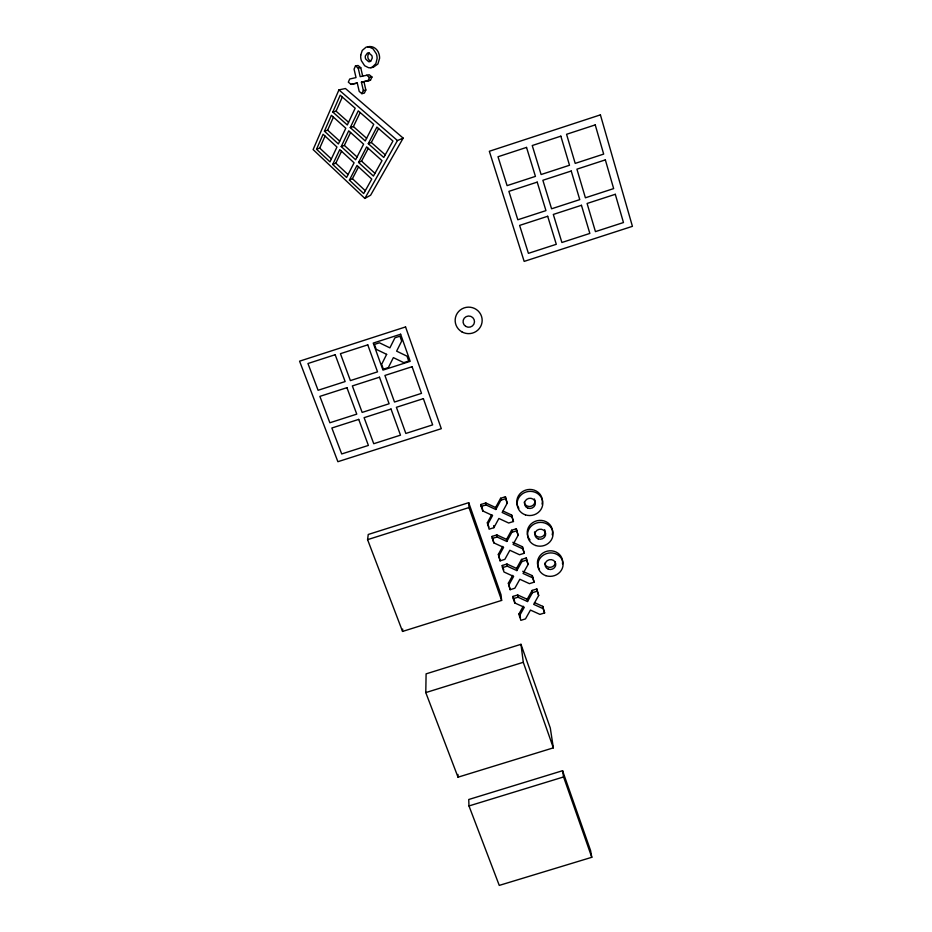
<?xml version="1.0" encoding="UTF-8"?>
<svg xmlns="http://www.w3.org/2000/svg" width="932" height="932" viewBox="0 0 932 932"><rect width="100%" height="100%" fill="white"/><g stroke="black" fill="none" stroke-linecap="round" stroke-linejoin="round"><path stroke-width="1.4" d="M425.784 692.592L426.099 673.859L520.976 644.315L550.299 728.043L553.34 747.86L458.02 777.183L425.784 692.592L523.283 662.291L520.976 644.315M402.554 631.43L367.581 539.651L368.245 534.467L468.714 502.674L501.032 594.791L501.626 600.418L402.554 631.43L402.682 629.065M338.933 89.891L313.117 149.586L364.855 198.423L370.621 195.207L403.172 138.122L345.434 88.517L338.933 89.891L397.451 140.534L403.172 138.122M316.531 149.225L323.089 134.266L336.953 147.035L329.986 161.865L316.531 149.225L319.734 148.083L325.047 136.072M324.429 131.191L331.384 115.312L345.795 128.22L338.386 143.971L324.429 131.191L327.656 130.177L333.423 117.141M332.817 112.05L340.203 95.181L355.185 108.217L347.321 124.97L332.817 112.05L336.056 111.176L342.324 97.021M362.676 76.098L360.766 67.745L358.063 65.496L355.5 65.881L354.067 69.143L356.024 77.589L349.71 79.01L348.323 82.144L350.968 84.381L357.282 83.064L359.204 91.394L361.896 93.678L364.377 93.095L365.833 89.996L363.934 81.643L361.43 82.144L363.352 90.567L361.896 93.678M361.43 82.144L367.965 80.734L369.491 77.496L371.973 77.018L370.458 80.245L363.934 81.643M332.712 164.428L339.772 149.621L354.078 162.797L346.576 177.476L332.712 164.428L335.823 163.147L341.543 151.252M341.228 146.569L348.719 130.841L363.597 144.169L355.628 159.768L341.228 146.569L344.351 145.404L350.56 132.495M350.269 127.602L358.238 110.861L373.732 124.34L365.251 140.953L350.269 127.602L353.403 126.577L360.16 112.527M349.395 180.121L356.991 165.465L371.763 179.072L363.701 193.565L349.395 180.121L352.413 178.676L358.552 166.91M358.552 162.448L366.625 146.883L382.003 160.654L373.429 176.078L358.552 162.448L361.569 161.12L368.257 148.339M368.291 143.668L376.889 127.078L392.931 141.023L383.774 157.473L368.291 143.668L371.32 142.468L378.59 128.558M503.129 511.062L511.656 515.047L513.462 521.512L508.674 523.015L498.9 518.46L493.878 527.687L489.102 529.19L487.366 522.724L491.735 514.662M487.553 524.751L492.562 515.513L482.741 510.934L481.18 506.437L485.991 504.923L495.824 509.513L495.591 507.532L500.624 498.271L505.424 496.756L507.218 503.198L502.162 512.472L511.936 517.05L513.462 521.512M495.824 509.513L500.868 500.216L500.624 498.271M512.821 542.296L522.468 546.769L524.285 553.259L519.532 554.75L509.862 550.276L504.864 559.363L500.111 560.854L498.364 554.342L502.721 546.42M498.597 556.474L503.583 547.375L493.867 542.89L492.329 538.475L497.106 536.972L506.833 541.48L506.565 539.395L511.575 530.273L516.328 528.77L518.145 535.248L513.101 544.381L522.782 548.866L524.285 553.259M506.833 541.48L511.854 532.323L511.575 530.273M522.759 571.269L532.312 575.661L534.141 582.174L529.423 583.653L519.846 579.261L514.86 588.22L510.154 589.688L508.383 583.164L512.728 575.347M508.651 585.389L513.625 576.419L504.002 572.003L502.488 567.658L507.218 566.167L516.864 570.594L516.561 568.427L521.547 559.433L526.277 557.942L528.095 564.442L523.073 573.46L532.661 577.863L534.141 582.174M516.864 570.594L521.862 561.577L521.547 559.433M534.502 602.62L542.774 606.383L544.614 612.918L539.943 614.386L530.459 610.076L525.497 618.895L520.825 620.351L519.042 613.804L523.271 606.254M519.345 616.11L524.297 607.28L514.767 602.957L513.276 598.682L517.982 597.214L527.524 601.548L527.186 599.276L532.149 590.422L536.844 588.954L538.673 595.478L533.675 604.355L543.17 608.678L544.614 612.918M527.524 601.548L532.51 592.659L532.149 590.422M364.855 198.423L397.451 140.534M370.668 61.197L372.183 58.262A5.464 5.196 68.4 0 0 371.81 55.582L368.816 52.903A2.924 2.784 68.7 0 0 367.418 53.077L365.356 55.955A5.429 5.173 68.9 0 0 365.693 59.019L368.641 61.687A2.924 2.784 68.6 0 0 370.039 61.535L370.668 61.197A3.507 3.332 68.9 0 1 369.596 60.615L368.222 58.681A5.371 5.103 69.2 0 1 367.907 55.64L368.233 54.545A3.775 3.588 69 0 1 369.433 53.054M367.581 539.651L469.006 507.556L468.714 502.674M481.18 506.437L481.017 504.468L485.805 502.954L495.591 507.532M500.868 500.216L505.68 498.69L505.424 496.756M492.329 538.475L492.119 536.401L496.873 534.91L506.565 539.395M511.854 532.323L516.631 530.821L516.328 528.77M502.488 567.658L502.243 565.491L506.961 564.011L516.561 568.427M521.862 561.577L526.603 560.085L526.277 557.942M513.276 598.682L512.996 596.422L517.679 594.954L527.186 599.276M532.51 592.659L537.216 591.191L536.844 588.954M562.555 770.717L468.738 799.505L468.982 805.947L499.261 885.4L591.785 857.3L590.585 850.578L562.555 770.717L563.569 776.95L591.785 857.3M468.982 805.947L563.569 776.95M373.289 67.267L377.891 64.028L379.58 58.332A12.85 12.221 68.5 0 0 378.893 53.672C377.577 48.942 372.637 45.342 367.686 46.856M363.352 90.567L365.833 89.996M371.973 77.018L369.212 74.735L360.171 76.657L358.226 68.141L355.5 65.881M350.968 84.381L357.271 83.03M367.965 80.734L370.458 80.245M370.645 67.698L373.138 67.29M358.226 68.141L360.766 67.745M366.719 75.189L369.491 77.496M336.056 111.176L348.58 122.29M353.403 126.577L366.602 138.297M371.32 142.468L385.242 154.84M327.656 130.177L339.702 141.163M344.351 145.404L357.049 156.995M361.569 161.12L374.955 173.34M319.734 148.083L331.349 158.964M335.823 163.147L348.044 174.599M352.413 178.676L365.286 190.734M469.006 507.556L501.626 600.418M523.283 662.291L553.34 747.86M481.017 504.468L482.182 507.835M487.366 522.724L488.904 527.151M492.119 536.401L493.867 542.89M498.364 554.342L500.111 560.854M502.243 565.491L503.746 569.825M508.383 583.164L510.154 589.688M512.996 596.422L514.115 599.614M519.042 613.804L520.51 618.021M505.68 498.69L507.218 503.198M516.631 530.821L518.145 535.248M526.603 560.085L528.095 564.442M537.216 591.191L538.673 595.478M542.774 606.383L543.17 608.678M532.312 575.661L532.661 577.863M522.468 546.769L522.782 548.866M511.656 515.047L511.936 517.05M517.679 594.954L517.982 597.214M514.476 600.686L514.767 602.957M506.961 564.011L507.218 566.167M496.873 534.91L497.106 536.972M493.669 525.648L493.878 527.687M485.805 502.954L485.991 504.923M482.578 508.954L482.741 510.934M457.95 774.445L458.02 777.183M530.005 539.908A12.733 11.848 -10.7 0 1 537.182 520.708A12.733 11.848 -10.7 0 1 552.233 534.793M544.649 529.702A5.382 5.01 -10.7 0 1 540.979 537.042A5.382 5.01 -10.7 0 1 534.537 531.904M539.453 569.126A12.629 11.662 -11.1 0 1 547.375 551.127A12.629 11.662 -11.1 0 1 562.497 563.86M555.309 561.681A5.336 4.928 -11.1 0 1 550.637 567.285A5.336 4.928 -11.1 0 1 544.731 563.126M518.891 508.324A12.838 12.034 -10.3 0 1 527.465 489.65A12.838 12.034 -10.3 0 1 542.051 504.119M534.385 498.935A5.429 5.091 -10.3 0 1 531.217 506.251A5.429 5.091 -10.3 0 1 524.227 502.15M360.742 55.116L360.684 56.118A12.99 12.372 69.2 0 0 361.441 60.813L364.645 65.729L368.536 67.687A6.932 6.594 68.5 0 0 372.218 67.221L375.887 63.574L377.087 58.669A13.001 12.361 68.1 0 0 376.353 53.846L373.045 48.813L369.049 46.915A6.92 6.582 68.8 0 0 366.066 47.194L362.245 50.421L360.742 55.116M386.64 354.358L381.631 364.354L383.378 369.2L388.353 367.592L393.374 357.62L403.742 362.641L408.729 361.034L407.016 356.175L396.624 351.143L401.68 341.089L399.945 336.184L394.935 337.803L389.891 347.869L379.44 342.801L374.443 344.421L376.202 349.314L386.64 354.358M600.406 114.869L489.335 151.275L524.168 261.391L632.42 226.336L600.406 114.869M526.533 147.407L498.003 156.751L507.09 185.631L535.434 176.381L526.533 147.407M560.843 136.165L532.242 145.532L541.108 174.529L569.51 165.255L560.843 136.165M595.233 124.9L566.563 134.29L575.207 163.391L603.668 154.095L595.233 124.9M537.205 182.124L508.895 191.363L517.831 219.766L545.954 210.62L537.205 182.124M571.234 171.022L542.867 180.272L551.581 208.791L579.762 199.623L571.234 171.022M605.346 159.885L576.92 169.17L585.401 197.794L613.652 188.602L605.346 159.885M547.69 216.271L519.613 225.404L528.409 253.341L556.299 244.3L547.69 216.271M581.452 205.296L553.317 214.442L561.891 242.495L589.84 233.431L581.452 205.296M615.295 194.299L587.09 203.467L595.443 231.614L623.461 222.538L615.295 194.299M405.56 326.934L299.58 361.173L337.885 461.701L441.302 428.685L405.56 326.934M335.171 354.719L307.944 363.515L318.092 390.275L345.143 381.561L335.171 354.719M367.767 344.852L340.425 353.682L350.385 380.594L377.542 371.845L367.767 344.852M400.632 334.227L373.231 343.081L382.982 370.097L410.197 361.325L400.632 334.227M346.937 387.677L319.874 396.38L329.87 422.767L356.77 414.134L346.937 387.677M379.487 377.204L352.354 385.93L362.152 412.41L389.11 403.754L379.487 377.204M412.095 366.707L384.916 375.456L394.504 402.03L421.509 393.362L412.095 366.707M358.727 419.388L331.862 427.998L341.706 453.954L368.396 445.426L358.727 419.388M391.021 409.032L364.097 417.664L373.744 443.714L400.492 435.162L391.021 409.032M423.384 398.651L396.403 407.296L405.839 433.45L432.646 424.875L423.384 398.651M535.749 545.523A12.78 11.883 -10.7 0 0 552.886 532.09A12.78 11.883 -10.7 0 0 532.254 525.24A12.78 11.883 -10.7 0 0 535.749 545.523M538.148 538.882A5.406 5.021 -10.7 0 0 545.639 533.488A5.406 5.021 -10.7 0 0 537.065 530.25A5.406 5.021 -10.7 0 0 538.148 538.882M545.919 575.696A12.675 11.697 -11.1 0 0 562.951 562.45A12.675 11.697 -11.1 0 0 542.517 555.74A12.675 11.697 -11.1 0 0 545.919 575.696M548.319 569.161A5.359 4.94 -11.1 0 0 555.752 563.837A5.359 4.94 -11.1 0 0 547.259 560.656A5.359 4.94 -11.1 0 0 548.319 569.161M461.829 331.827A13.514 13.258 -0.1 0 0 482.17 320.48A13.514 13.258 -0.1 0 0 461.992 308.865A13.514 13.258 -0.1 0 0 461.829 331.827M465.709 326.375A5.732 5.627 -0.2 0 0 474.493 321.855A5.732 5.627 -0.2 0 0 466.105 316.647A5.732 5.627 -0.2 0 0 465.709 326.375M525.415 514.86A12.885 12.081 -10.3 0 0 542.657 501.241A12.885 12.081 -10.3 0 0 521.838 494.251A12.885 12.081 -10.3 0 0 525.415 514.86M527.815 508.115A5.441 5.103 -10.3 0 0 535.352 502.639A5.441 5.103 -10.3 0 0 526.697 499.342A5.441 5.103 -10.3 0 0 527.815 508.115"/></g></svg>
